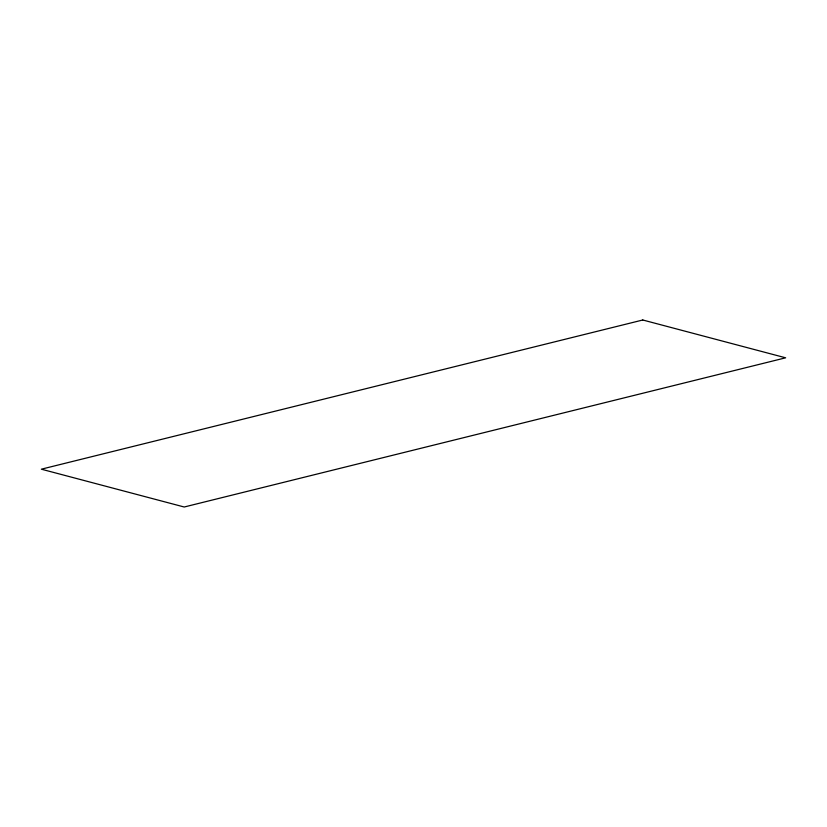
<?xml version="1.0" encoding="UTF-8"?>
<svg xmlns="http://www.w3.org/2000/svg" width="827" height="827" viewBox="0 0 827 827"><rect width="100%" height="100%" fill="white"/><g stroke="black" fill="none" stroke-linecap="round" stroke-linejoin="round"><path stroke-width="1.24" d="M642.786 319.997L41.35 469.188L184.214 507.003L785.65 357.812L642.786 319.997"/></g></svg>
